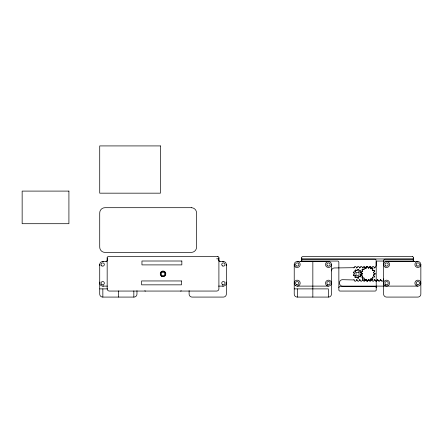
<?xml version="1.0" encoding="UTF-8"?>
<svg xmlns="http://www.w3.org/2000/svg" width="443" height="443" viewBox="0 0 443 443"><rect width="100%" height="100%" fill="white"/><g stroke="black" fill="none" stroke-linecap="round" stroke-linejoin="round"><path stroke-width="0.66" d="M372.148 268.397L372.724 268.414L372.967 268.945L372.447 268.32L370.83 268.857L370.57 267.489M370.57 280.153C369.124 277.512 375.138 279.71 372.148 279.245M370.558 279.273L370.83 278.791L371.384 278.791M364.301 278.575L364.085 279.633L364.445 280.109L366.073 279.251L367.086 280.967L367.651 280.84L368.532 279.533L369.822 280.674L370.531 280.364L370.071 280.707L369.578 280.48M364.096 279.478L364.356 280.07L365.004 279.998M358.758 277.755C357.573 275.684 362.828 276.847 360.369 276.864M355.236 276.233L355.042 277.096M366.56 267.954C366.295 266.093 368.067 266.608 368.532 268.115C369.146 267.351 371.45 266.52 369.578 267.168M358.874 276.847L359.511 276.504M366.732 267.085L367.208 266.647L367.768 266.979M376.871 280.751L377.563 279.688L378.311 280.657M379.85 280.751L380.543 279.688L381.29 280.657M354.295 267.572L354.505 266.891A0.803 0.803 0 0 1 356.017 266.891L356.731 267.954L357.484 266.891A0.803 0.803 0 0 1 358.996 266.891L359.71 267.954L360.464 266.891A0.803 0.803 0 0 1 361.975 266.891L362.69 267.954L363.443 266.891A0.803 0.803 0 0 1 364.954 266.891L365.669 267.954L366.422 266.891A0.803 0.803 0 0 1 367.934 266.891L368.67 267.954L369.401 266.891A0.803 0.803 0 0 1 370.913 266.891L371.649 267.954L372.38 266.891A0.803 0.803 0 0 1 373.892 266.891L374.584 267.954L375.343 266.952A0.803 0.803 0 0 1 375.647 266.503A1.119 1.119 0 0 0 376.118 265.595L376.118 260.312A1.119 1.119 0 0 0 375 259.199L302.79 259.199A1.119 1.119 0 0 0 301.672 260.312L301.672 260.412A1.119 1.119 0 0 1 300.553 261.531M375.332 280.657L374.584 279.688L373.892 280.751A0.803 0.803 0 0 1 372.38 280.751L371.649 279.688L370.913 280.751A0.803 0.803 0 0 1 369.401 280.751L368.67 279.688L367.934 280.751A0.803 0.803 0 0 1 366.422 280.751L365.691 279.688L364.954 280.751A0.803 0.803 0 0 1 363.443 280.751L362.706 279.688L361.975 280.751A0.803 0.803 0 0 1 360.464 280.751L359.727 279.688L358.996 280.751A0.803 0.803 0 0 1 357.484 280.751L356.748 279.688L356.017 280.751A0.803 0.803 0 0 1 354.505 280.751L354.295 280.076M357.257 267.611L356.709 267.954L356.227 267.572M360.253 267.572L359.749 267.954L359.207 267.572M356.227 280.076L356.748 279.688L357.274 280.076M363.232 267.572L362.728 267.954L362.186 267.572M359.207 280.076L359.727 279.688L360.253 280.076M366.211 267.572L365.708 267.954L365.182 267.611M362.186 280.076L362.706 279.688L363.232 280.076M369.191 267.572L368.277 267.788M372.153 267.611L371.666 267.954L371.14 267.611M375.132 267.611L374.628 267.954L374.119 267.611M372.923 269.095C370.464 271.022 376.799 271.11 373.992 270.568M372.552 269.903L372.602 270.451L373.111 270.673M365.182 280.037L365.691 279.688L366.211 280.076M368.161 280.037L368.726 279.694L369.191 280.076M371.14 280.037L371.705 279.694L372.17 280.076M374.119 280.037L374.667 279.688L375.149 280.076M377.098 280.037L377.646 279.688L378.128 280.076M380.077 280.037L380.626 279.688L381.107 280.076M367.751 280.707L367.169 280.989L366.732 280.557M357.324 270.496C356.731 269.704 359.389 268.441 359.024 271.083C360.104 270.335 362.219 271.697 360.369 270.784M368.139 279.815L369.069 279.754M360.519 272.34L361.001 271.598M357.75 269.671L358.332 269.427L358.758 269.892M362.13 277.412L362.767 276.327L362.662 276.703M369.069 267.888L368.482 268.104L368.161 267.611M353.52 274.726L354.406 273.691L354.223 274.195M373.748 272.107L374.59 271.216L374.413 271.52M355.945 277.623L356.997 276.875L357.95 278.16L358.73 277.877L358.232 278.232L357.734 277.938M356.632 276.991L357.324 277.146M361.981 274.283L362.224 273.78L360.907 275.325L362.767 276.294L362.319 275.839M365.719 279.345L366.56 279.688M361.178 274.732L360.912 275.341L361.394 275.751M371.35 268.873L370.558 268.375M361.698 274.311L362.003 273.84L360.774 274.605M373.947 274.605L375.177 273.84L374.833 274.333M359.511 271.138L358.88 270.811M362.745 278.259C363.016 277.296 365.414 278.797 363.625 277.96M362.319 271.808C363.282 271.027 362.346 271.974 361.394 271.891M353.813 267.954L354.239 267.688L334.443 267.954A2.979 2.979 0 0 0 331.464 270.933M353.874 271.936C353.431 272.511 356.549 271.155 354.76 271.98M353.874 275.712L355.247 276.044L354.76 275.668M216.666 258.823L218.903 258.823M102.698 261.531L106.78 261.531M219.291 261.531L223.372 261.531M297.203 261.531L328.485 261.531M386.584 261.531L417.871 261.531M353.813 279.688L354.245 279.959L342.489 279.688A2.979 2.979 0 0 0 339.51 282.667L339.51 283.132A2.979 2.979 0 0 0 342.489 286.112L417.871 286.112M102.698 286.112L107.461 286.112M218.571 286.112L223.372 286.112M297.203 286.112L328.485 286.112M99.719 288.886L107.671 288.886M294.224 288.886L328.335 288.886L328.335 297.081M373.111 276.975C372.098 277.468 376.24 276.316 373.992 277.074M363.625 269.682C365.259 269.067 363.182 269.837 362.745 269.388M373.947 273.038L375.177 273.824L374.795 273.298M360.774 273.038L362.003 273.824L361.621 273.298M361.178 272.916L362.224 273.741L361.981 273.364M356.637 270.662L357.097 270.728L355.945 270.025M353.52 272.916L354.223 273.453M365.652 268.248C367.358 268.364 365.381 268.441 365.004 267.65M373.748 275.54L374.601 276.504L374.413 276.122M362.13 270.23L362.773 271.249L362.662 270.939M360.497 275.258L361.001 276.05M372.552 277.744L372.923 278.547M378.339 280.751L378.322 280.696A0.803 0.803 0 0 0 379.873 280.696M364.096 268.17C365.575 266.736 363.404 267.766 364.301 269.073M355.042 270.546L355.242 271.437M420.85 264.51A2.979 2.979 0 0 1 416.381 267.09A2.979 2.979 0 0 1 416.381 261.929A2.979 2.979 0 0 1 420.85 264.51L420.85 294.102A2.979 2.979 0 0 1 417.871 297.081L386.584 297.081A2.979 2.979 0 0 1 383.605 294.102L383.605 260.689A1.49 1.49 0 0 1 385.094 259.199L412.283 259.199A1.119 1.119 0 0 1 413.402 260.312L413.402 260.412A1.119 1.119 0 0 0 414.521 261.531M331.464 264.51A2.979 2.979 0 0 1 326.995 267.09A2.979 2.979 0 0 1 326.995 261.929A2.979 2.979 0 0 1 331.464 264.51L331.464 294.102A2.979 2.979 0 0 1 328.485 297.081L297.203 297.081A2.979 2.979 0 0 1 294.224 294.102L294.224 264.51M312.841 261.531L312.841 297.081M297.353 288.886L297.353 297.081M226.351 264.51L226.351 294.102A2.979 2.979 0 0 1 223.372 297.081L192.085 297.081A2.979 2.979 0 0 1 189.106 294.102L189.106 290.658M136.965 290.658L136.965 294.102A2.979 2.979 0 0 1 133.985 297.081L102.698 297.081A2.979 2.979 0 0 1 99.719 294.102L99.719 264.51M133.836 290.935L133.836 297.081M118.342 290.929L118.342 297.081M102.848 288.886L102.848 297.081M218.903 257.859A1.119 1.119 0 0 1 218.604 258.618M107.422 258.562A1.119 1.119 0 0 1 107.167 257.859M181.298 290.802A1.119 1.119 0 0 1 180.589 291.057M145.476 291.057A1.119 1.119 0 0 1 144.772 290.802M107.422 260.645A1.119 1.119 0 0 1 107.167 259.941M218.903 259.941A1.119 1.119 0 0 1 218.604 260.7M103.74 285.923A2.979 2.979 0 0 1 99.93 282.036M99.93 265.606A2.979 2.979 0 0 1 103.335 261.603M107.167 260.412A1.119 1.119 0 0 1 106.054 261.531M107.167 260.312A1.119 1.119 0 0 1 107.422 259.609M226.14 282.036A2.979 2.979 0 0 1 222.331 285.923M222.735 261.603A2.979 2.979 0 0 1 226.14 265.606M218.604 259.554A1.119 1.119 0 0 1 218.897 260.312M220.016 261.531A1.119 1.119 0 0 1 218.897 260.412M413.402 257.859A1.119 1.119 0 0 1 412.283 258.972L302.79 258.972A1.119 1.119 0 0 1 301.672 257.859M338.862 287.701A1.119 1.119 0 0 1 339.98 286.582L375.094 286.582A1.119 1.119 0 0 1 376.212 287.701M376.893 280.696A0.803 0.803 0 0 1 375.343 280.696M381.301 280.696A0.803 0.803 0 0 0 382.608 281.089A2.979 2.979 0 0 0 383.605 278.863M359.046 276.172A2.791 2.791 0 0 1 358.697 276.366M355.563 275.795A2.791 2.791 0 0 1 355.186 275.33M355.303 272.146A2.791 2.791 0 0 1 355.563 271.847M358.697 271.282A2.791 2.791 0 0 1 358.874 271.371M353.304 275.142L353.752 275.701L353.304 275.136M360.436 274.992L360.63 274.677L360.436 274.992M373.565 272.489L373.848 272.999L373.565 272.489M360.895 272.406C360.862 273.719 361.361 270.856 360.907 272.34M373.565 275.097C373.532 276.21 373.848 273.846 373.571 275.048M362.025 277.706L362.623 278.287L362.025 277.695M355.031 270.391L355.845 269.948L355.037 270.335M355.031 277.18L355.779 277.728L355.031 277.18M362.025 269.865L362.535 269.361L362.025 269.865M360.436 272.6L360.674 272.993L360.436 272.572M353.304 272.428C353.209 273.541 353.697 271.077 353.309 272.417M372.502 277.462L372.718 277.074L372.508 277.418M160.432 145.919L99.719 145.919L99.719 193.17L160.432 193.17L160.432 145.919M68.914 191.094L22.15 191.094L22.15 223.704L68.914 223.704L68.914 191.094M191.337 207.695L104.936 207.695A5.216 5.216 0 0 0 99.719 212.911L99.719 247.172A5.216 5.216 0 0 0 104.936 252.388L191.337 252.388A5.216 5.216 0 0 0 196.554 247.172L196.554 212.911A5.216 5.216 0 0 0 191.337 207.695M217.784 256.591L108.286 256.591A1.119 1.119 0 0 0 107.167 257.71L107.167 288.819A2.237 2.237 0 0 0 109.404 291.057L216.666 291.057A2.237 2.237 0 0 0 218.903 288.819L218.903 257.71A1.119 1.119 0 0 0 217.784 256.591M412.283 256.591L302.79 256.591A1.119 1.119 0 0 0 301.672 257.71L301.672 259.941A1.119 1.119 0 0 0 302.79 261.06L337.743 261.06A1.119 1.119 0 0 1 338.862 262.178L338.862 289.938A1.119 1.119 0 0 0 339.98 291.057L375.094 291.057A1.119 1.119 0 0 0 376.212 289.938L376.212 262.178A1.119 1.119 0 0 1 377.325 261.06L412.283 261.06A1.119 1.119 0 0 0 413.402 259.941L413.402 257.71A1.119 1.119 0 0 0 412.283 256.591M181.84 261.01L141.959 261.01L141.959 264.897L181.84 264.897L181.84 261.01M164.525 272.334L161.545 272.334L161.545 275.313L164.525 275.313L164.525 272.334M359.024 272.334L356.045 272.334L356.045 275.313L359.024 275.313L359.024 272.334M181.486 280.956L141.605 280.956L141.605 284.843L181.486 284.843L181.486 280.956M161.75 276.05A2.569 2.569 0 0 0 165.604 273.824A2.569 2.569 0 0 0 161.75 271.598A2.569 2.569 0 0 0 161.75 276.05M161.64 276.244A2.791 2.791 0 0 0 165.826 273.824A2.791 2.791 0 0 0 161.64 271.404A2.791 2.791 0 0 0 161.64 276.244M101.757 284.472A1.639 1.639 0 0 0 104.332 283.282A1.639 1.639 0 0 0 102.012 281.648A1.639 1.639 0 0 0 101.757 284.472M101.879 265.933A1.639 1.639 0 0 0 104.338 264.51A1.639 1.639 0 0 0 101.879 263.092A1.639 1.639 0 0 0 101.879 265.933M222.552 284.55A1.639 1.639 0 0 0 225.005 283.132A1.639 1.639 0 0 0 222.552 281.715A1.639 1.639 0 0 0 222.552 284.55M222.552 265.933A1.639 1.639 0 0 0 225.005 264.51A1.639 1.639 0 0 0 222.552 263.092A1.639 1.639 0 0 0 222.552 265.933M417.051 284.55A1.639 1.639 0 0 0 419.51 283.132A1.639 1.639 0 0 0 417.051 281.715A1.639 1.639 0 0 0 417.051 284.55M417.051 265.933A1.639 1.639 0 0 0 419.51 264.51A1.639 1.639 0 0 0 417.051 263.092A1.639 1.639 0 0 0 417.051 265.933M385.764 284.55A1.639 1.639 0 0 0 388.223 283.132A1.639 1.639 0 0 0 385.764 281.715A1.639 1.639 0 0 0 385.764 284.55M385.764 265.933A1.639 1.639 0 0 0 388.223 264.51A1.639 1.639 0 0 0 385.764 263.092A1.639 1.639 0 0 0 385.764 265.933M327.665 265.933A1.639 1.639 0 0 0 330.124 264.51A1.639 1.639 0 0 0 327.665 263.092A1.639 1.639 0 0 0 327.665 265.933M327.665 284.55A1.639 1.639 0 0 0 330.124 283.132A1.639 1.639 0 0 0 327.665 281.715A1.639 1.639 0 0 0 327.665 284.55M296.384 284.55A1.639 1.639 0 0 0 298.842 283.132A1.639 1.639 0 0 0 296.384 281.715A1.639 1.639 0 0 0 296.384 284.55M296.384 265.933A1.639 1.639 0 0 0 298.842 264.51A1.639 1.639 0 0 0 296.384 263.092A1.639 1.639 0 0 0 296.384 265.933M416.381 285.713A2.979 2.979 0 0 0 420.85 283.132A2.979 2.979 0 0 0 416.381 280.552A2.979 2.979 0 0 0 416.381 285.713M385.094 267.09A2.979 2.979 0 0 0 389.563 264.51A2.979 2.979 0 0 0 385.094 261.929A2.979 2.979 0 0 0 385.094 267.09M326.995 285.713A2.979 2.979 0 0 0 331.464 283.132A2.979 2.979 0 0 0 326.995 280.552A2.979 2.979 0 0 0 326.995 285.713M295.714 285.713A2.979 2.979 0 0 0 300.182 283.132A2.979 2.979 0 0 0 295.714 280.552A2.979 2.979 0 0 0 295.714 285.713M295.714 267.09A2.979 2.979 0 0 0 300.182 264.51A2.979 2.979 0 0 0 295.714 261.929A2.979 2.979 0 0 0 295.714 267.09M385.094 285.713A2.979 2.979 0 0 0 389.563 283.132A2.979 2.979 0 0 0 385.094 280.552A2.979 2.979 0 0 0 385.094 285.713"/></g></svg>
